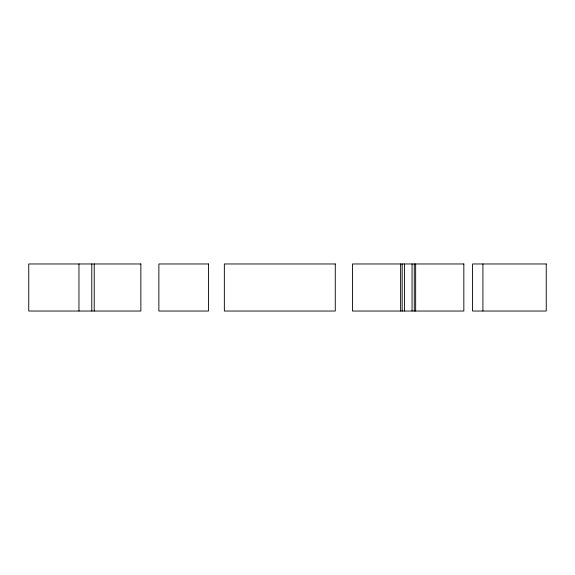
<?xml version="1.0" encoding="UTF-8"?>
<svg xmlns="http://www.w3.org/2000/svg" width="575" height="575" viewBox="0 0 575 575"><rect width="100%" height="100%" fill="white"/><g stroke="black" fill="none" stroke-linecap="round" stroke-linejoin="round"><path stroke-width="0.86" d="M482.921 263.968L482.921 311.032M415.653 263.968L415.653 311.032M414.28 263.968L414.28 311.032M412.059 263.968L412.059 311.032M404.441 263.968L404.441 311.032M402.177 263.968L402.177 311.032M400.624 263.968L400.624 311.032M94.228 263.968L94.228 311.032M91.784 263.968L91.784 311.032M78.962 263.968L78.962 311.032M140.861 263.968L28.75 263.968L28.75 311.032L140.861 311.032L140.861 263.968M208.488 263.968L158.873 263.968L158.873 311.032L208.488 311.032L208.488 263.968M335.268 263.968L224.351 263.968L224.351 311.032L335.268 311.032L335.268 263.968M463.838 263.968L352.439 263.968L352.439 311.032L463.838 311.032L463.838 263.968M546.25 263.968L472.542 263.968L472.542 311.032L546.25 311.032L546.25 263.968"/></g></svg>
